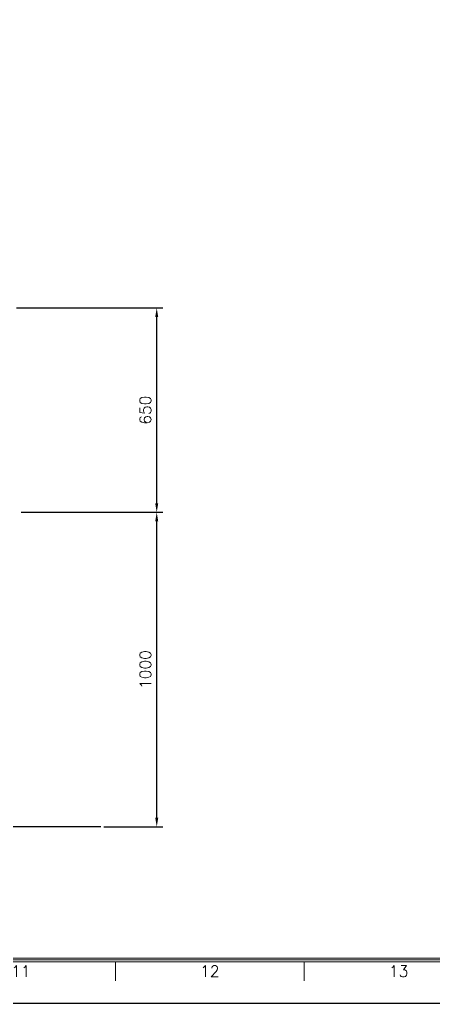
# Model space of a CAD drawing. Extents: x 0 to 24546, y -1194 to 5970.
# Drawn here: x 15087 to 16401, y -1194 to 1934 of the extents above; entities that cross this region are included whole.
import ezdxf
from ezdxf.enums import TextEntityAlignment as Align

# ---------------------------------------------------------------- set-up
doc = ezdxf.new("R2010")
doc.units = 0
doc.header["$LTSCALE"] = 60
doc.layers.add('A', color=2, linetype='CONTINUOUS')
doc.layers.add('TITLE', color=7, linetype='CONTINUOUS')
doc.styles.add('IUHS', font='txt.shx', dxfattribs={"bigfont": 'ciwhs.shx'})
doc.styles.add('ROMANS', font='ROMANS')

msp = doc.modelspace()

# ---------------------------------------------------------------- linework, layer by layer
at = {"layer": 'A', "color": 1}
for p, q in [((15076.9, 1017.4), (15541.7, 1017.4)), ((15522.5, 396.2), (15522.5, 988.6)), ((15091.9, 367.4), (15541.7, 367.4)), ((15091.9, 367.4), (15541.7, 367.4)), ((15522.5, -603.8), (15522.5, 338.6)), ((15354.4, -632.6), (15541.7, -632.6))]:
    msp.add_line(p, q, dxfattribs=at)
at = {"layer": 'A'}
msp.add_line((15344.8, -632.6), (9973.7, -632.6), dxfattribs=at)
at = {"layer": 'A', "lineweight": 5}
for p, q in [((8791.2, -1062), (18391.2, -1062)), ((8797.2, -1056), (18385.2, -1056)), ((8803.2, -1050), (18379.2, -1050))]:
    msp.add_line(p, q, dxfattribs=at)
at = {"layer": 'A'}
msp.add_lwpolyline([(8400, -1194), (18480, -1194), (18480, 5970), (8400, 5970)], close=True, dxfattribs=at)
at = {"layer": 'A', "color": 1}
for points in [[(15517.7, 988.6), (15527.3, 988.6), (15522.5, 1017.4)], [(15517.7, 396.2), (15527.3, 396.2), (15522.5, 367.4)], [(15517.7, 338.6), (15527.3, 338.6), (15522.5, 367.4)], [(15517.7, -603.8), (15527.3, -603.8), (15522.5, -632.6)]]:
    msp.add_solid(points, dxfattribs=at)
at = {"layer": 'TITLE', "color": 6, "lineweight": 5}
for p, q in [((15391.2, -1122), (15391.2, -1062)), ((15991.2, -1122), (15991.2, -1062))]:
    msp.add_line(p, q, dxfattribs=at)

# ---------------------------------------------------------------- texts
at = {"layer": 'A', "color": 4, "char_height": 36, "attachment_point": 5, "rotation": 90, "style": 'IUHS'}
for s, insert in [('\\A1;650', (15486.5, 692.4)), ('\\A1;1000', (15486.5, -132.6))]:
    msp.add_mtext(s, dxfattribs=dict(at, insert=insert))
at = {"layer": 'TITLE', "color": 6, "lineweight": 5, "style": 'ROMANS'}
for s, p in [('11', (15091.2, -1092)), ('12', (15691.2, -1092)), ('13', (16291.2, -1092))]:
    msp.add_text(s, height=36, dxfattribs=at).set_placement(p, align=Align.MIDDLE)

doc.saveas('drawing.dxf')
